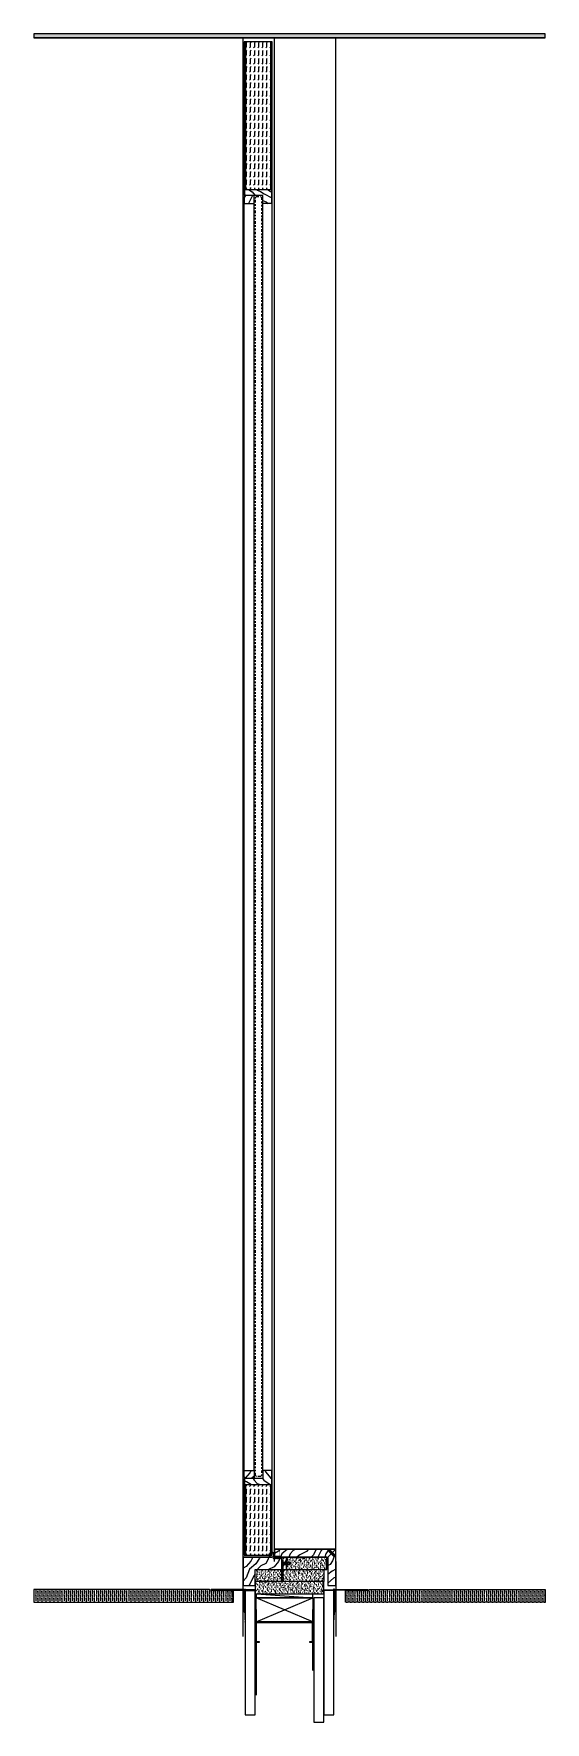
# Model space of a CAD drawing. Header units: inches. Extents: x -395 to 792, y -235 to 476.
# Drawn here: x -189 to -157.3, y 365.6 to 470.1 of the extents above; entities that cross this region are included whole.
import ezdxf

# ---------------------------------------------------------------- set-up
doc = ezdxf.new("R2010")
doc.units = ezdxf.units.IN
doc.header["$LTSCALE"] = 0.25
doc.header["$MEASUREMENT"] = 0
doc.set_wipeout_variables(frame=1)
doc.linetypes.add('HIDDEN', pattern=[0.375, 0.25, -0.125])
doc.linetypes.add('PHANTOM2', pattern=[1.25, 0.625, -0.125, 0.125, -0.125, 0.125, -0.125])
for name, color, linetype in [('IWC_0', 7, 'Continuous'), ('IWC_02', 9, 'Continuous'), ('IWC_02_A', 8, 'Continuous'), ('IWC_04', 252, 'Continuous'), ('IWC_11', 150, 'PHANTOM2'), ('R-SWTS-DET1', 1, 'Continuous')]:
    doc.layers.add(name, color=color, linetype=linetype)
for name, color, linetype, lineweight in [('IWC_01', 4, 'Continuous', 15), ('IWC_03', 5, 'HIDDEN', 30), ('IWC_06', 1, 'Continuous', 15), ('IWC_08', 42, 'Continuous', 15), ('LYT-IWC_02', 9, 'Continuous', 9)]:
    doc.layers.add(name, color=color, linetype=linetype, lineweight=lineweight)
doc.layers.add('IWC_12', color=1, linetype='Continuous', lineweight=15, plot=False)
pattern_1 = [(37.5, (467.93881, 0), (-0.006299336, 0.19268238), [0, -0.152, 0, -0.17, 0, -0.1625]), (7.5, (467.93881, 0), (0.17697767, 0.2822146), [0, -0.082, 0, -0.137, 0, -0.0525]), (327.5, (467.81581, 0), (0.31141419, 0.000565905), [0, -0.05, 0, -0.18, 0, -0.235]), (317.5, (467.8158, 0), (0.30061266, 0.08776756), [0, -0.025, 0, -0.118, 0, -0.135])]
pattern_2 = [(90, (175.94439, 228.47898), (-0.25, 2e-17), [0.25, -0.25]), (135, (175.94439, 228.72898), (-0.25, 3e-17), [0.0625, -0.2285534, 0.0625, -0.3535534])]
pattern_3 = [(63.43495, (177.7377, 228.5656), (2, -1e-10), [0.462137, -1.773931]), (40.6013, (176.422, 230.295), (2, 2e-09), [0.415807, -8.803738]), (40.6013, (177.422, 232.295), (2, 2e-09), [0.415807, -8.803738]), (40.6013, (178.422, 234.295), (2, -1e-09), [0.415807, -8.803738]), (63.43495, (176.723, 228.2861), (2, -1e-10), [0.423701, -1.812367]), (50.1944, (176.9125, 228.6651), (2, 8e-11), [0.22405, -7.5862]), (50.1944, (177.9125, 230.6651), (2, 8e-11), [0.22405, -7.5862]), (50.1944, (178.9125, 232.6651), (2, 8e-11), [0.22405, -7.5862]), (21.8014, (177.0559, 228.8372), (2, -3e-09), [0.286871, -5.098294]), (33.69007, (177.3222, 228.9438), (2, -1e-09), [0.252181, -3.35337]), (63.43495, (177.532, 229.0837), (2, -8e-10), [0.335529, -1.900539]), (45, (177.6821, 229.3838), (2, -1e-16), [0.271782, -5.385072]), (45, (178.6821, 231.3838), (2, -1e-16), [0.271782, -5.385072]), (21.8014, (177.8743, 229.57595), (2, -3e-09), [0.219237, -5.165928]), (63.43495, (176.0749, 228.24), (2, -8e-10), [0.71896, -1.517108]), (50.1944, (176.3964, 228.883), (2, 8e-11), [0.457356, -7.352893]), (50.1944, (177.3964, 230.883), (2, 8e-11), [0.457356, -7.352893]), (50.1944, (178.3964, 232.883), (2, 8e-11), [0.457356, -7.352893]), (33.69007, (176.6892, 229.2343), (2, -1e-09), [0.224056, -3.381495]), (15.9454, (176.8756, 229.3586), (2, -1e-07), [0.356248, -6.923861]), (33.69007, (177.2181, 229.4565), (2, -1e-09), [0.409297, -3.196255]), (50.1944, (177.5587, 229.6835), (2, 8e-11), [0.519734, -7.290516]), (50.1944, (178.5587, 231.6835), (2, 8e-11), [0.519734, -7.290516]), (50.1944, (179.5587, 233.6835), (2, -3e-10), [0.519734, -7.290516]), (21.8014, (177.8914, 230.0828), (2, -3e-09), [0.57145, -4.813715]), (50.1944, (175.9444, 228.979), (2, 8e-11), [0.521407, -7.288843]), (50.1944, (176.9444, 230.979), (2, 8e-11), [0.521407, -7.288843]), (50.1944, (177.9444, 232.979), (2, 8e-11), [0.521407, -7.288843]), (33.69007, (176.2782, 229.3795), (2, -1e-09), [0.483808, -3.121744]), (26.56505, (176.6807, 229.6479), (2, 1e-10), [0.798596, -8.145676]), (26.56505, (177.6807, 231.6479), (2, 1e-10), [0.798596, -8.145676]), (40.6013, (177.395, 230.005), (2, 2e-09), [0.43193, -8.787614]), (40.6013, (178.395, 232.005), (2, 2e-09), [0.43193, -8.787614]), (40.6013, (179.395, 234.005), (2, 2e-09), [0.43193, -8.787614]), (33.69007, (176.0779, 229.6574), (2, -1e-09), [0.273579, -3.331972]), (26.56505, (176.3055, 229.8091), (2, 8e-10), [0.715808, -8.228464]), (26.56505, (177.3055, 231.8091), (2, -8e-09), [0.715808, -8.228464]), (40.6013, (176.9457, 230.1292), (2, 2e-09), [0.170082, -9.049462]), (40.6013, (177.9457, 232.1292), (2, 2e-09), [0.170082, -9.049462]), (40.6013, (178.9457, 234.1292), (2, 2e-09), [0.170082, -9.049462])]
pattern_4 = [(153.43495, (175.8577, 230.2723), (1e-10, 2), [0.462137, -1.773931]), (130.6013, (174.1283, 228.9566), (-2e-09, 2), [0.415807, -8.803738]), (130.6013, (172.1283, 229.9566), (-2e-09, 2), [0.415807, -8.803738]), (130.6013, (170.1283, 230.9566), (1e-09, 2), [0.415807, -8.803738]), (153.43495, (176.1372, 229.2576), (1e-10, 2), [0.423701, -1.812367]), (140.1944, (175.7583, 229.447), (-8e-11, 2), [0.22405, -7.5862]), (140.1944, (173.7583, 230.447), (-8e-11, 2), [0.22405, -7.5862]), (140.1944, (171.7583, 231.447), (-8e-11, 2), [0.22405, -7.5862]), (111.8014, (175.5861, 229.5905), (3e-09, 2), [0.286871, -5.098294]), (123.69007, (175.4796, 229.8568), (1e-09, 2), [0.252181, -3.35337]), (153.43495, (175.3397, 230.0667), (8e-10, 2), [0.335529, -1.900539]), (135, (175.0396, 230.2167), (2e-16, 2), [0.271782, -5.385072]), (135, (173.0396, 231.2167), (2e-16, 2), [0.271782, -5.385072]), (111.8014, (174.8474, 230.4089), (3e-09, 2), [0.219237, -5.165928]), (153.43495, (176.1834, 228.6095), (8e-10, 2), [0.71896, -1.517108]), (140.1944, (175.5404, 228.931), (-8e-11, 2), [0.457356, -7.352893]), (140.1944, (173.5404, 229.931), (-8e-11, 2), [0.457356, -7.352893]), (140.1944, (171.5404, 230.931), (-8e-11, 2), [0.457356, -7.352893]), (123.69007, (175.189, 229.2238), (1e-09, 2), [0.224056, -3.381495]), (105.9454, (175.06475, 229.4102), (1e-07, 2), [0.356248, -6.923861]), (123.69007, (174.9669, 229.7527), (1e-09, 2), [0.409297, -3.196255]), (140.1944, (174.7398, 230.0933), (-8e-11, 2), [0.519734, -7.290516]), (140.1944, (172.7398, 231.0933), (-8e-11, 2), [0.519734, -7.290516]), (140.1944, (170.7398, 232.0933), (3e-10, 2), [0.519734, -7.290516]), (111.8014, (174.3406, 230.426), (3e-09, 2), [0.57145, -4.813715]), (140.1944, (175.4444, 228.479), (-8e-11, 2), [0.521407, -7.288843]), (140.1944, (173.4444, 229.479), (-8e-11, 2), [0.521407, -7.288843]), (140.1944, (171.4444, 230.479), (-8e-11, 2), [0.521407, -7.288843]), (123.69007, (175.0438, 228.8128), (1e-09, 2), [0.483808, -3.121744]), (116.56505, (174.7755, 229.2153), (-1e-10, 2), [0.798596, -8.145676]), (116.56505, (172.7755, 230.2153), (-1e-10, 2), [0.798596, -8.145676]), (130.6013, (174.4183, 229.9296), (-2e-09, 2), [0.43193, -8.787614]), (130.6013, (172.4183, 230.9296), (-2e-09, 2), [0.43193, -8.787614]), (130.6013, (170.4183, 231.9296), (-2e-09, 2), [0.43193, -8.787614]), (123.69007, (174.766, 228.6125), (1e-09, 2), [0.273579, -3.331972]), (116.56505, (174.6142, 228.8401), (-8e-10, 2), [0.715808, -8.228464]), (116.56505, (172.6142, 229.8401), (8e-09, 2), [0.715808, -8.228464]), (130.6013, (174.2941, 229.4803), (-2e-09, 2), [0.170082, -9.049462]), (130.6013, (172.2941, 230.4803), (-2e-09, 2), [0.170082, -9.049462]), (130.6013, (170.2941, 231.4803), (-2e-09, 2), [0.170082, -9.049462])]
pattern_5 = [(90, (188.91977, 132.72898), (-0.125, 0.21875), [0.3125, -0.0625, 0, -0.0625])]

# ---------------------------------------------------------------- blocks, each defined once
blk = doc.blocks.new('*U67')
at = {"color": 0, "linetype": 'ByBlock'}
blk.add_wipeout([(-0.21875, 0.0625), (-0.21875, -0.0625), (0.21875, -0.0625), (0.21875, 0.0625)], dxfattribs=at).dxf.layer = 'IWC_01'
at = {"layer": 'IWC_02_A', "color": 0, "linetype": 'ByBlock'}
for p, q in [((-0.1875, 0.0625), (0.1875, -0.0625)), ((0.1875, 0.0625), (-0.1875, -0.0625))]:
    blk.add_line(p, q, dxfattribs=at)
for points in [[(-0.21875, -0.0625), (0.21875, -0.0625), (0.21875, 0.0625), (-0.21875, 0.0625)], [(-0.1875, -0.0625), (0.1875, -0.0625), (0.1875, 0.0625), (-0.1875, 0.0625)]]:
    blk.add_lwpolyline(points, close=True, dxfattribs=at)
blk = doc.blocks.new('*U45')
at = {"layer": 'IWC_02'}
blk.add_lwpolyline([(0, 0, 0.0234, 0.00781, 0), (0, -0.0625, 0.00781, 0.005, 0), (0, -1, 0, 0, 0)], format="xyseb", dxfattribs=at)
blk = doc.blocks.new('*U44')
at = {"color": 0, "linetype": 'ByBlock'}
for p, q in [((0.17, 0.05), (1.29, 0.04)), ((0.17, -0.05), (1.29, -0.04))]:
    blk.add_line(p, q, dxfattribs=at)
for points in [[(0, 0), (0, 0.14, -0.414214), (0.01, 0.15), (0.02, 0.15, -0.414214), (0.03, 0.14), (0.03, 0)], [(0, 0), (0, -0.14, 0.414214), (0.01, -0.15), (0.02, -0.15, 0.414214), (0.03, -0.14), (0.03, 0)]]:
    blk.add_lwpolyline(points, format="xyb", dxfattribs=at)
for centre, start, end in [((0.18, 0.23), 216.2938, 269.344), ((0.18, -0.23), 90.656, 143.7062)]:
    blk.add_arc(centre, 0.18, start, end)
for centre, start, end in [((1.22, -0.85), 71.8558, 85.3332), ((1.22, 0.85), 274.6668, 288.1442)]:
    blk.add_arc(centre, 0.898, start, end, dxfattribs=at)
at = {"layer": 'IWC_03'}
for points in [[(0.75, 0.05), (0.78, 0.08), (0.83, -0.07), (1.35, -0.07), (1.4, 0.07), (1.46, -0.03), (1.5, 0)], [(0.83, 0.05), (0.83, 0.08), (1.35, 0.07), (1.36, 0.03)]]:
    blk.add_lwpolyline(points, dxfattribs=at)
blk = doc.blocks.new('*U69')
at = {"layer": 'IWC_02'}
blk.add_lwpolyline([(0, 0, 0.0234, 0.00781, 0), (0, 0.0625, 0.00781, 0.005, 0), (0, 1, 0, 0, 0)], format="xyseb", dxfattribs=at)
blk = doc.blocks.new('JH_HINGESIDE_SP01', base_point=(218.18, 201.43))
at = {"layer": 'IWC_08'}
h = blk.add_hatch(dxfattribs=at)
h.set_pattern_fill('MDF', color=256, scale=0.1, style=0)
h.set_pattern_definition(pattern_1)
h.paths.add_polyline_path([(220.93, 202.18), (220.18, 202.18), (220.18, 206.43), (220.93, 206.43)])
at = {"layer": 'IWC_01'}
blk.add_lwpolyline([(220.93, 202.18), (220.18, 202.18), (220.18, 206.43), (220.93, 206.43)], close=True, dxfattribs=at)
blk.add_lwpolyline([(218.68, 201.93), (218.18, 201.43)], dxfattribs=at)
at = {"layer": 'IWC_02'}
blk.add_lwpolyline([(220.93, 206.34), (221.18, 202.89)], dxfattribs=at)
blk.add_lwpolyline([(221.18, 206.34), (220.93, 206.34), (220.93, 202.89), (221.18, 202.89)], close=True, dxfattribs=at)
at = {"layer": 'IWC_02', "rotation": 90}
blk.add_blockref('*U69', (219.43, 202.62), dxfattribs=at)
at = {"layer": 'IWC_02', "extrusion": (0, 0, -1), "zscale": -0.9999999999999976, "rotation": 225}
blk.add_blockref('*U67', (-218.43, 201.68), dxfattribs=at)
at = {"layer": 'IWC_08'}
h = blk.add_hatch(dxfattribs=at)
h.set_pattern_fill('LUMBER', color=256, scale=0.5, style=0)
h.set_pattern_definition([(63.435, (229.7933, 100.0867), (2, -1e-10), [0.462137, -1.77393]), (40.6013, (228.4776, 101.816), (2, 2e-09), [0.41581, -8.80374]), (40.6013, (229.4776, 103.816), (2, 2e-09), [0.41581, -8.80374]), (40.6013, (230.4776, 105.816), (2, -1e-09), [0.41581, -8.80374]), (63.435, (228.7786, 99.8072), (2, -1e-10), [0.4237, -1.812367]), (50.1944, (228.968, 100.1861), (2, 8e-11), [0.22405, -7.5862]), (50.1944, (229.968, 102.1861), (2, 8e-11), [0.22405, -7.5862]), (50.1944, (230.968, 104.1861), (2, 8e-11), [0.22405, -7.5862]), (21.8014, (229.1115, 100.35825), (2, -3e-09), [0.28687, -5.098294]), (33.6901, (229.3779, 100.4648), (2, -1e-09), [0.25218, -3.35337]), (63.435, (229.5877, 100.6047), (2, -8e-10), [0.33553, -1.90054]), (45, (229.7377, 100.9048), (2, -1e-16), [0.27178, -5.38507]), (45, (230.7377, 102.9048), (2, -1e-16), [0.27178, -5.38507]), (21.8014, (229.9299, 101.097), (2, -3e-09), [0.219237, -5.165928]), (63.435, (228.1305, 99.761), (2, -8e-10), [0.71896, -1.517108]), (50.1944, (228.452, 100.404), (2, 8e-11), [0.45736, -7.35289]), (50.1944, (229.452, 102.404), (2, 8e-11), [0.45736, -7.35289]), (50.1944, (230.452, 104.404), (2, 8e-11), [0.45736, -7.35289]), (33.6901, (228.7448, 100.7554), (2, -1e-09), [0.224056, -3.381495]), (15.9454, (228.9312, 100.87964), (2, -1e-07), [0.35625, -6.92386]), (33.6901, (229.2738, 100.9775), (2, -1e-09), [0.409297, -3.196255]), (50.1944, (229.6143, 101.2045), (2, 8e-11), [0.51973, -7.29052]), (50.1944, (230.6143, 103.2045), (2, 8e-11), [0.51973, -7.29052]), (50.1944, (231.6143, 105.2045), (2, -3e-10), [0.51973, -7.29052]), (21.8014, (229.94704, 101.6038), (2, -3e-09), [0.57145, -4.813715]), (50.1944, (228, 100.5), (2, 8e-11), [0.52141, -7.28884]), (50.1944, (229, 102.5), (2, 8e-11), [0.52141, -7.28884]), (50.1944, (230, 104.5), (2, 8e-11), [0.52141, -7.28884]), (33.6901, (228.3338, 100.9006), (2, -1e-09), [0.483808, -3.121744]), (26.5651, (228.73635, 101.1689), (2, 1e-10), [0.798596, -8.145676]), (26.5651, (229.73635, 103.1689), (2, 1e-10), [0.798596, -8.145676]), (40.6013, (229.4506, 101.5261), (2, 2e-09), [0.43193, -8.78761]), (40.6013, (230.4506, 103.5261), (2, 2e-09), [0.43193, -8.78761]), (40.6013, (231.4506, 105.5261), (2, 2e-09), [0.43193, -8.78761]), (33.6901, (228.1335, 101.1784), (2, -1e-09), [0.27358, -3.331972]), (26.5651, (228.3611, 101.3301), (2, 8e-10), [0.71581, -8.228464]), (26.5651, (229.3611, 103.3301), (2, -8e-09), [0.71581, -8.228464]), (40.6013, (229.0013, 101.6503), (2, 2e-09), [0.17008, -9.04946]), (40.6013, (230.0013, 103.6503), (2, 2e-09), [0.17008, -9.04946]), (40.6013, (231.0013, 105.6503), (2, 2e-09), [0.17008, -9.04946])])
h.paths.add_polyline_path([(218.68, 205.24), (218.68, 201.93), (220.43, 201.93), (220.43, 201.43), (218.18, 201.43), (218.18, 205.24)])
at = {"layer": 'IWC_01'}
blk.add_lwpolyline([(218.68, 205.24), (218.68, 201.93), (220.43, 201.93), (220.43, 201.43), (218.18, 201.43), (218.18, 205.24)], close=True, dxfattribs=at)
blk.add_lwpolyline([(219.43, 201.99), (218.68, 201.99), (218.68, 204.49), (219.43, 204.49)], dxfattribs=at)
at = {"layer": 'IWC_02', "extrusion": (0, 0, -1), "zscale": -1, "rotation": 270}
blk.add_blockref('*U67', (-219.06, 204.49), dxfattribs=at)
at = {"layer": 'IWC_08'}
h = blk.add_hatch(dxfattribs=at)
h.set_pattern_fill('LUMBER', color=256, scale=0.5, style=0)
h.set_pattern_definition([(63.43495, (469.7321, 0.0867), (2, -1e-10), [0.462137, -1.773931]), (40.6013, (468.4164, 1.816), (2, 2e-09), [0.415807, -8.803738]), (40.6013, (469.4164, 3.816), (2, 2e-09), [0.415807, -8.803738]), (40.6013, (470.4164, 5.816), (2, -1e-09), [0.415807, -8.803738]), (63.43495, (468.7174, -0.1928), (2, -1e-10), [0.423701, -1.812367]), (50.19443, (468.9069, 0.1861), (2, 8e-11), [0.22405, -7.5862]), (50.19443, (469.9069, 2.1861), (2, 8e-11), [0.22405, -7.5862]), (50.19443, (470.9069, 4.1861), (2, 8e-11), [0.22405, -7.5862]), (21.8014, (469.0503, 0.35825), (2, -3e-09), [0.286871, -5.098294]), (33.69007, (469.3167, 0.4648), (2, -1e-09), [0.252181, -3.35337]), (63.43495, (469.5265, 0.6047), (2, -8e-10), [0.335529, -1.900539]), (45, (469.6765, 0.9048), (2, -1e-16), [0.271782, -5.385072]), (45, (470.6765, 2.9048), (2, -1e-16), [0.271782, -5.385072]), (21.8014, (469.8687, 1.097), (2, -3e-09), [0.219237, -5.165928]), (63.43495, (468.0693, -0.239), (2, -8e-10), [0.71896, -1.517108]), (50.19443, (468.3908, 0.404), (2, 8e-11), [0.457356, -7.352893]), (50.19443, (469.3908, 2.404), (2, 8e-11), [0.457356, -7.352893]), (50.19443, (470.3908, 4.404), (2, 8e-11), [0.457356, -7.352893]), (33.69007, (468.6836, 0.7554), (2, -1e-09), [0.224056, -3.381495]), (15.9454, (468.87003, 0.87964), (2, -1e-07), [0.356248, -6.923861]), (33.69007, (469.2126, 0.9775), (2, -1e-09), [0.409297, -3.196255]), (50.19443, (469.5531, 1.2045), (2, 8e-11), [0.519734, -7.290516]), (50.19443, (470.5531, 3.2045), (2, 8e-11), [0.519734, -7.290516]), (50.19443, (471.5531, 5.2045), (2, -3e-10), [0.519734, -7.290516]), (21.8014, (469.88586, 1.6038), (2, -3e-09), [0.57145, -4.813715]), (50.19443, (467.9388, 0.5), (2, 8e-11), [0.521407, -7.288843]), (50.19443, (468.9388, 2.5), (2, 8e-11), [0.521407, -7.288843]), (50.19443, (469.9388, 4.5), (2, 8e-11), [0.521407, -7.288843]), (33.69007, (468.2726, 0.9006), (2, -1e-09), [0.483808, -3.121744]), (26.56505, (468.6752, 1.1689), (2, 1e-10), [0.798596, -8.145676]), (26.56505, (469.6752, 3.1689), (2, 1e-10), [0.798596, -8.145676]), (40.6013, (469.3894, 1.5261), (2, 2e-09), [0.43193, -8.787614]), (40.6013, (470.3894, 3.5261), (2, 2e-09), [0.43193, -8.787614]), (40.6013, (471.3894, 5.5261), (2, 2e-09), [0.43193, -8.787614]), (33.69007, (468.0723, 1.1784), (2, -1e-09), [0.273579, -3.331972]), (26.56505, (468.2999, 1.3301), (2, 8e-10), [0.715808, -8.228464]), (26.56505, (469.2999, 3.3301), (2, -8e-09), [0.715808, -8.228464]), (40.6013, (468.9402, 1.6503), (2, 2e-09), [0.170082, -9.049462]), (40.6013, (469.9402, 3.6503), (2, 2e-09), [0.170082, -9.049462]), (40.6013, (470.9402, 5.6503), (2, 2e-09), [0.170082, -9.049462])])
h.paths.add_polyline_path([(219.43, 206.43), (220.43, 206.43), (220.43, 207.18), (218.68, 207.18), (218.68, 204.49), (219.43, 204.49)])
h = blk.add_hatch(dxfattribs=at)
h.set_pattern_fill('MDF', color=256, scale=0.1, style=0)
h.set_pattern_definition(pattern_1)
h.paths.add_polyline_path([(220.18, 206.43), (219.43, 206.43), (219.43, 202.18), (220.18, 202.18)])
h = blk.add_hatch(dxfattribs=at)
h.set_pattern_fill('MDF', color=256, scale=0.1, style=0)
h.set_pattern_definition(pattern_1)
h.paths.add_polyline_path([(218.68, 204.49), (219.43, 204.49), (219.43, 201.99), (218.68, 201.99)])
at = {"layer": 'IWC_01'}
for points in [[(220.43, 206.43), (219.43, 206.43), (219.43, 204.49), (218.68, 204.49), (218.68, 207.18), (220.43, 207.18), (220.43, 206.43), (220.18, 206.43)], [(218.68, 205.24), (218.18, 205.24), (218.18, 201.43)]]:
    blk.add_lwpolyline(points, dxfattribs=at)
for points in [[(220.18, 206.43), (219.43, 206.43), (219.43, 202.18), (220.18, 202.18)], [(218.68, 204.49), (219.43, 204.49), (219.43, 201.99), (218.68, 201.99)]]:
    blk.add_lwpolyline(points, close=True, dxfattribs=at)
at = {"layer": 'IWC_02', "rotation": 90}
for name, p in [('*U45', (218.18, 204.9)), ('*U69', (219.43, 203.93))]:
    blk.add_blockref(name, p, dxfattribs=at)
at = {"layer": 'IWC_02_A'}
blk.add_blockref('*U44', (218.68, 204.76), dxfattribs=at)
blk = doc.blocks.new('IWC_DoorCore.Standard_SV011')
at = {"layer": 'IWC_08'}
h = blk.add_hatch(dxfattribs=at)
h.set_pattern_fill('LSL', color=256, angle=90, style=0)
h.set_pattern_definition(pattern_2)
h.paths.add_polyline_path([(0.09375, 93.625), (1.65625, 93.625), (1.65625, 89.25), (0.09375, 89.25)])
h = blk.add_hatch(dxfattribs=at)
h.set_pattern_fill('LUMBER', color=256, scale=0.5, angle=90, style=0)
h.set_pattern_definition(pattern_4)
h.paths.add_polyline_path([(0.0625, 88.875), (0.0625, 88.8125), (0, 88.8125), (0, 88.375), (0.625, 88.375), (0.625, 88.875)])
h = blk.add_hatch(dxfattribs=at)
h.set_pattern_fill('LUMBER', color=256, scale=0.5, style=0)
h.set_pattern_definition(pattern_3)
h.paths.add_polyline_path([(0.03125, 89.25), (1.71875, 89.25), (1.71875, 88.375), (1.15625, 88.375), (1.15625, 88.875), (0.03125, 88.875)])
h = blk.add_hatch(dxfattribs=at)
h.set_pattern_fill('LUMBER', color=256, scale=0.5, angle=90, style=0)
h.set_pattern_definition(pattern_4)
h.paths.add_polyline_path([(0.0625, 9.5), (0.0625, 9.5625), (0, 9.5625), (0, 10), (0.625, 10), (0.625, 9.5)])
h = blk.add_hatch(dxfattribs=at)
h.set_pattern_fill('LUMBER', color=256, scale=0.5, style=0)
h.set_pattern_definition(pattern_3)
h.paths.add_polyline_path([(0.03125, 9.125), (1.71875, 9.125), (1.71875, 10), (1.15625, 10), (1.15625, 9.5), (0.03125, 9.5)])
h = blk.add_hatch(dxfattribs=at)
h.set_pattern_fill('LSL', color=256, angle=90, style=0)
h.set_pattern_definition(pattern_2)
h.paths.add_polyline_path([(0.09375, 9.125), (1.65625, 9.125), (1.65625, 0), (0.09375, 0)])
at = {"layer": 'IWC_01'}
for points in [[(0, 88.875), (0, 93.625), (1.75, 93.625), (1.75, 88.375)], [(0.03125, 88.875), (0, 88.875)], [(1.75, 10), (1.75, 0), (0, 0), (0, 9.5)], [(0.03125, 9.5), (0, 9.5)], [(1.75, 10), (1.71875, 10)]]:
    blk.add_lwpolyline(points, dxfattribs=at)
for points in [[(0.0625, 88.875), (0.0625, 88.8125), (0, 88.8125), (0, 88.375), (0.625, 88.375), (0.625, 88.875)], [(0.03125, 89.25), (1.71875, 89.25), (1.71875, 88.375), (1.15625, 88.375), (1.15625, 88.875), (0.03125, 88.875), (0.03125, 89.25)], [(0.0625, 9.5), (0.0625, 9.5625), (0, 9.5625), (0, 10), (0.625, 10), (0.625, 9.5)], [(0.03125, 9.125), (1.71875, 9.125), (1.71875, 10), (1.15625, 10), (1.15625, 9.5), (0.03125, 9.5), (0.03125, 9.125)]]:
    blk.add_lwpolyline(points, close=True, dxfattribs=at)
at = {"layer": 'IWC_02'}
for points in [[(0.09375, 89.25), (0.09375, 93.625), (1.65625, 93.625), (1.65625, 89.25)], [(1.65625, 9.125), (1.65625, 0), (0.09375, 0), (0.09375, 9.125)]]:
    blk.add_lwpolyline(points, dxfattribs=at)
at = {"layer": 'IWC_04'}
for points in [[(0, 88.375), (0, 10)], [(0.625, 88.375), (0.625, 10)], [(1.15625, 88.375), (1.15625, 10)], [(1.75, 88.375), (1.75, 10)]]:
    blk.add_lwpolyline(points, dxfattribs=at)
at = {"layer": 'IWC_08'}
for points in [[(0.03125, 88.875), (0.03125, 93.625), (1.71875, 93.625), (1.71875, 88.375)], [(1.71875, 10), (1.71875, 0), (0.03125, 0), (0.03125, 9.5)]]:
    blk.add_lwpolyline(points, dxfattribs=at)
at = {"layer": 'IWC_11'}
blk.add_lwpolyline([(0.765625, 9.5625), (1.015625, 9.5625), (1.078125, 9.625), (1.078125, 88.6875), (1.015625, 88.75), (0.765625, 88.75), (0.703125, 88.6875), (0.703125, 9.625)], close=True, dxfattribs=at)
at = {"layer": 'IWC_12', "lineweight": -2}
for points in [[(0, 93.75), (1.75, 93.75)], [(0, -0.25), (1.75, -0.25)]]:
    blk.add_lwpolyline(points, dxfattribs=at)
blk = doc.blocks.new('*U8')
at = {"layer": 'IWC_12'}
for p in [(-0.625, 0), (0, 0), (3.625, 0), (4.25, 0)]:
    blk.add_point(p, dxfattribs=at)
at = {"layer": 'LYT-IWC_02'}
blk.add_lwpolyline([(3.5625, 1.2215, 0.4142135624), (3.534, 1.25), (3.359375, 1.25), (3.359375, 1.2215), (3.534, 1.2215), (3.534, 0.0285), (0.091, 0.0285), (0.091, 1.2215), (0.265625, 1.2215), (0.265625, 1.25), (0.091, 1.25, 0.4142135624), (0.0625, 1.2215), (0.0625, 0.0285, 0.4142135624), (0.091, 0), (3.534, 0, 0.4142135624), (3.5625, 0.0285)], format="xyb", close=True, dxfattribs=at)
blk = doc.blocks.new('IWC_Bead.L')
at = {"layer": 'IWC_02'}
for p, q in [((0, 0.03125), (-0.828125, 0.015625)), ((-0.828125, 0.015625), (-0.828125, 0)), ((-0.828125, 0), (0, 0)), ((0, 0.0425), (0, 0.03125)), ((0, 0), (0, -0.625)), ((0.026875, 0.0625), (0.02, 0.0625)), ((0.046875, -0.625), (0.046875, 0.0425)), ((0.046875, -0.53125), (0.046875, -0.53125))]:
    blk.add_line(p, q, dxfattribs=at)
for points in [[(0.02, 0.0625), (-1.828125, 0)], [(-1.828125, 0), (-0.828125, 0)], [(0, -0.625), (0.046875, -0.625)]]:
    blk.add_lwpolyline(points, dxfattribs=at)
at = {"layer": 'IWC_02', "color": 252}
blk.add_circle((0.046875, 0), 0.033002, dxfattribs=at)
at = {"layer": 'IWC_02'}
for centre, start, end in [((0.02, 0.0425), 90, 180), ((0.026875, 0.0425), 360, 90)]:
    blk.add_arc(centre, 0.02, start, end, dxfattribs=at)
blk = doc.blocks.new('*U15')
at = {"layer": 'LYT-IWC_02'}
blk.add_blockref('IWC_Bead.L', (0, 0), dxfattribs=at)
blk = doc.blocks.new('Layout_SV01')
at = {"layer": 'IWC_08'}
h = blk.add_hatch(dxfattribs=at)
h.set_pattern_fill('PARTICAL-BOARD', color=253, angle=45, style=0)
h.set_pattern_definition(pattern_5)
h.paths.add_polyline_path([(12.35, 0.03), (10.91, 0.03), (10.87, 0), (0, 0), (0, 0.78), (12.35, 0.78)])
h = blk.add_hatch(dxfattribs=at)
h.set_pattern_fill('PARTICAL-BOARD', color=253, angle=45, style=0)
h.set_pattern_definition(pattern_5)
h.paths.add_polyline_path([(19.29, 0.03), (20.73, 0.03), (20.76, 0), (31.64, 0), (31.64, 0.78), (19.29, 0.78)])
at = {"layer": 'IWC_0'}
blk.add_lwpolyline([(31.64, -96.25), (0, -96.25)], dxfattribs=at)
at = {"layer": 'IWC_02'}
for points in [[(13.07, 0.05), (13.07, 7.75), (13.69, 7.75), (13.69, 0.05)], [(17.32, 0.5), (17.32, 8.2), (17.94, 8.2), (17.94, 0.5)], [(17.94, 0.05), (17.94, 7.75), (18.57, 7.75), (18.57, 0.05)], [(12.35, 0.03), (12.35, 0.03), (10.91, 0.03), (10.87, 0), (0, 0), (0, 0.78), (12.35, 0.78)], [(19.29, 0.03), (19.29, 0.03), (20.73, 0.03), (20.76, 0), (31.64, 0), (31.64, 0.78), (19.29, 0.78)]]:
    blk.add_lwpolyline(points, close=True, dxfattribs=at)
for points in [[(13.01, 1.4), (13.04, 1.4), (13.04, 0.03, -0.414214), (13.01, 0), (10.98, 0), (10.98, 0.03), (13.01, 0.03)], [(18.63, 1.4), (18.6, 1.4), (18.6, 0.03, 0.414214), (18.63, 0), (20.66, 0), (20.66, 0.03), (18.63, 0.03)]]:
    blk.add_lwpolyline(points, format="xyb", close=True, dxfattribs=at)
at = {"layer": 'IWC_02_A'}
for points in [[(13.76, 1.22), (13.76, 6.53)], [(17.26, 5), (17.26, 1.22)]]:
    blk.add_lwpolyline(points, dxfattribs=at)
at = {"layer": 'IWC_04'}
blk.add_lwpolyline([(13.76, 0.5), (17.26, 0.5), (17.26, 2), (13.76, 2)], close=True, dxfattribs=at)
for points in [[(17.26, 2), (13.76, 0.5)], [(13.76, 2), (17.26, 0.5)]]:
    blk.add_lwpolyline(points, dxfattribs=at)
at = {"layer": 'IWC_12'}
for points in [[(12.94, -1.75), (12.94, 2.89)], [(18.69, -1.75), (18.69, 2.89)], [(31.64, -96), (0, -96)]]:
    blk.add_lwpolyline(points, dxfattribs=at)
at = {"layer": 'IWC_02', "xscale": -1, "rotation": 90}
blk.add_blockref('*U15', (13.07, 0.05), dxfattribs=at)
at = {"layer": 'IWC_02', "rotation": 270}
blk.add_blockref('*U15', (18.57, 0.05), dxfattribs=at)
at = {"layer": 'IWC_06', "xscale": -1}
blk.add_blockref('*U8', (17.32, 2), dxfattribs=at)
blk = doc.blocks.new('IWC_PEMKO.P50_SV01')
at = {"layer": 'IWC_12', "flags": 128}
blk.add_lwpolyline([(0, 0), (-0.38, 0), (-0.38, -0.12), (0, -0.12)], dxfattribs=at)
at = {"layer": 'IWC_12', "lineweight": -2}
blk.add_circle((0, 0), 0.0312, dxfattribs=at)
at = {"layer": 'R-SWTS-DET1', "color": 0, "linetype": 'ByBlock'}
blk.add_lwpolyline([(-0.08, -0.13, -0.162156), (-0.12, -0.06), (-0.03, -0.06, 0.175157), (0.03, -0.15, 1), (0.05, -0.13, -0.162156), (0, -0.06), (0.16, -0.06, 4.251318), (0.03, 0), (-0.25, 0, 0.414214), (-0.28, -0.03, 0.227203), (-0.22, -0.15, 1), (-0.2, -0.13, -0.162156), (-0.25, -0.06), (-0.15, -0.06, 0.175157), (-0.1, -0.15, 1)], format="xyb", close=True, dxfattribs=at)
blk.add_circle((0.16, 0.09), 0.136, dxfattribs=at)

msp = doc.modelspace()

# ---------------------------------------------------------------- hatches: boundary and pattern name
at = {"layer": 'IWC_08'}
h = msp.add_hatch(dxfattribs=at)
h.set_pattern_fill('PARTICAL-BOARD', color=252, angle=45, style=0)
h.set_pattern_definition([(90, (0, 0), (-0.125, 0.21875), [0.3125, -0.0625, 0, -0.0625])])
h.paths.add_polyline_path([(-188.95102, 469.8496), (-157.31275, 469.8496), (-157.31275, 470.0996), (-188.95102, 470.0996)])

# ---------------------------------------------------------------- linework, layer by layer
at = {"layer": 'IWC_02'}
msp.add_lwpolyline([(-188.95102, 469.8496), (-157.31275, 469.8496), (-157.31275, 470.0996), (-188.95102, 470.0996)], close=True, dxfattribs=at)

# ---------------------------------------------------------------- block references
at = {"layer": 'IWC_01', "xscale": -1, "rotation": 90}
msp.add_blockref('JH_HINGESIDE_SP01', (-170.25689, 376.3496), dxfattribs=at)

# ---------------------------------------------------------------- next in the draw order: linework, layer by layer
at = {"layer": 'IWC_04'}
for points in [[(-176.00689, 375.0996), (-176.00689, 469.8496)], [(-174.06939, 375.5996), (-174.06939, 469.8496)], [(-170.25689, 375.5996), (-170.25689, 469.8496)]]:
    msp.add_lwpolyline(points, dxfattribs=at)

# ---------------------------------------------------------------- next in the draw order: block references
at = {"lineweight": -2, "xscale": -1, "rotation": 180}
msp.add_blockref('IWC_DoorCore.Standard_SV011', (-175.94439, 469.5996), dxfattribs=at)
at = {"layer": 'IWC_02', "xscale": -1, "rotation": 180}
msp.add_blockref('Layout_SV01', (-188.95102, 373.8496), dxfattribs=at)
at = {"layer": 'IWC_02', "xscale": -1}
msp.add_blockref('IWC_PEMKO.P50_SV01', (-174.06939, 375.9121), dxfattribs=at)

doc.saveas('drawing.dxf')
